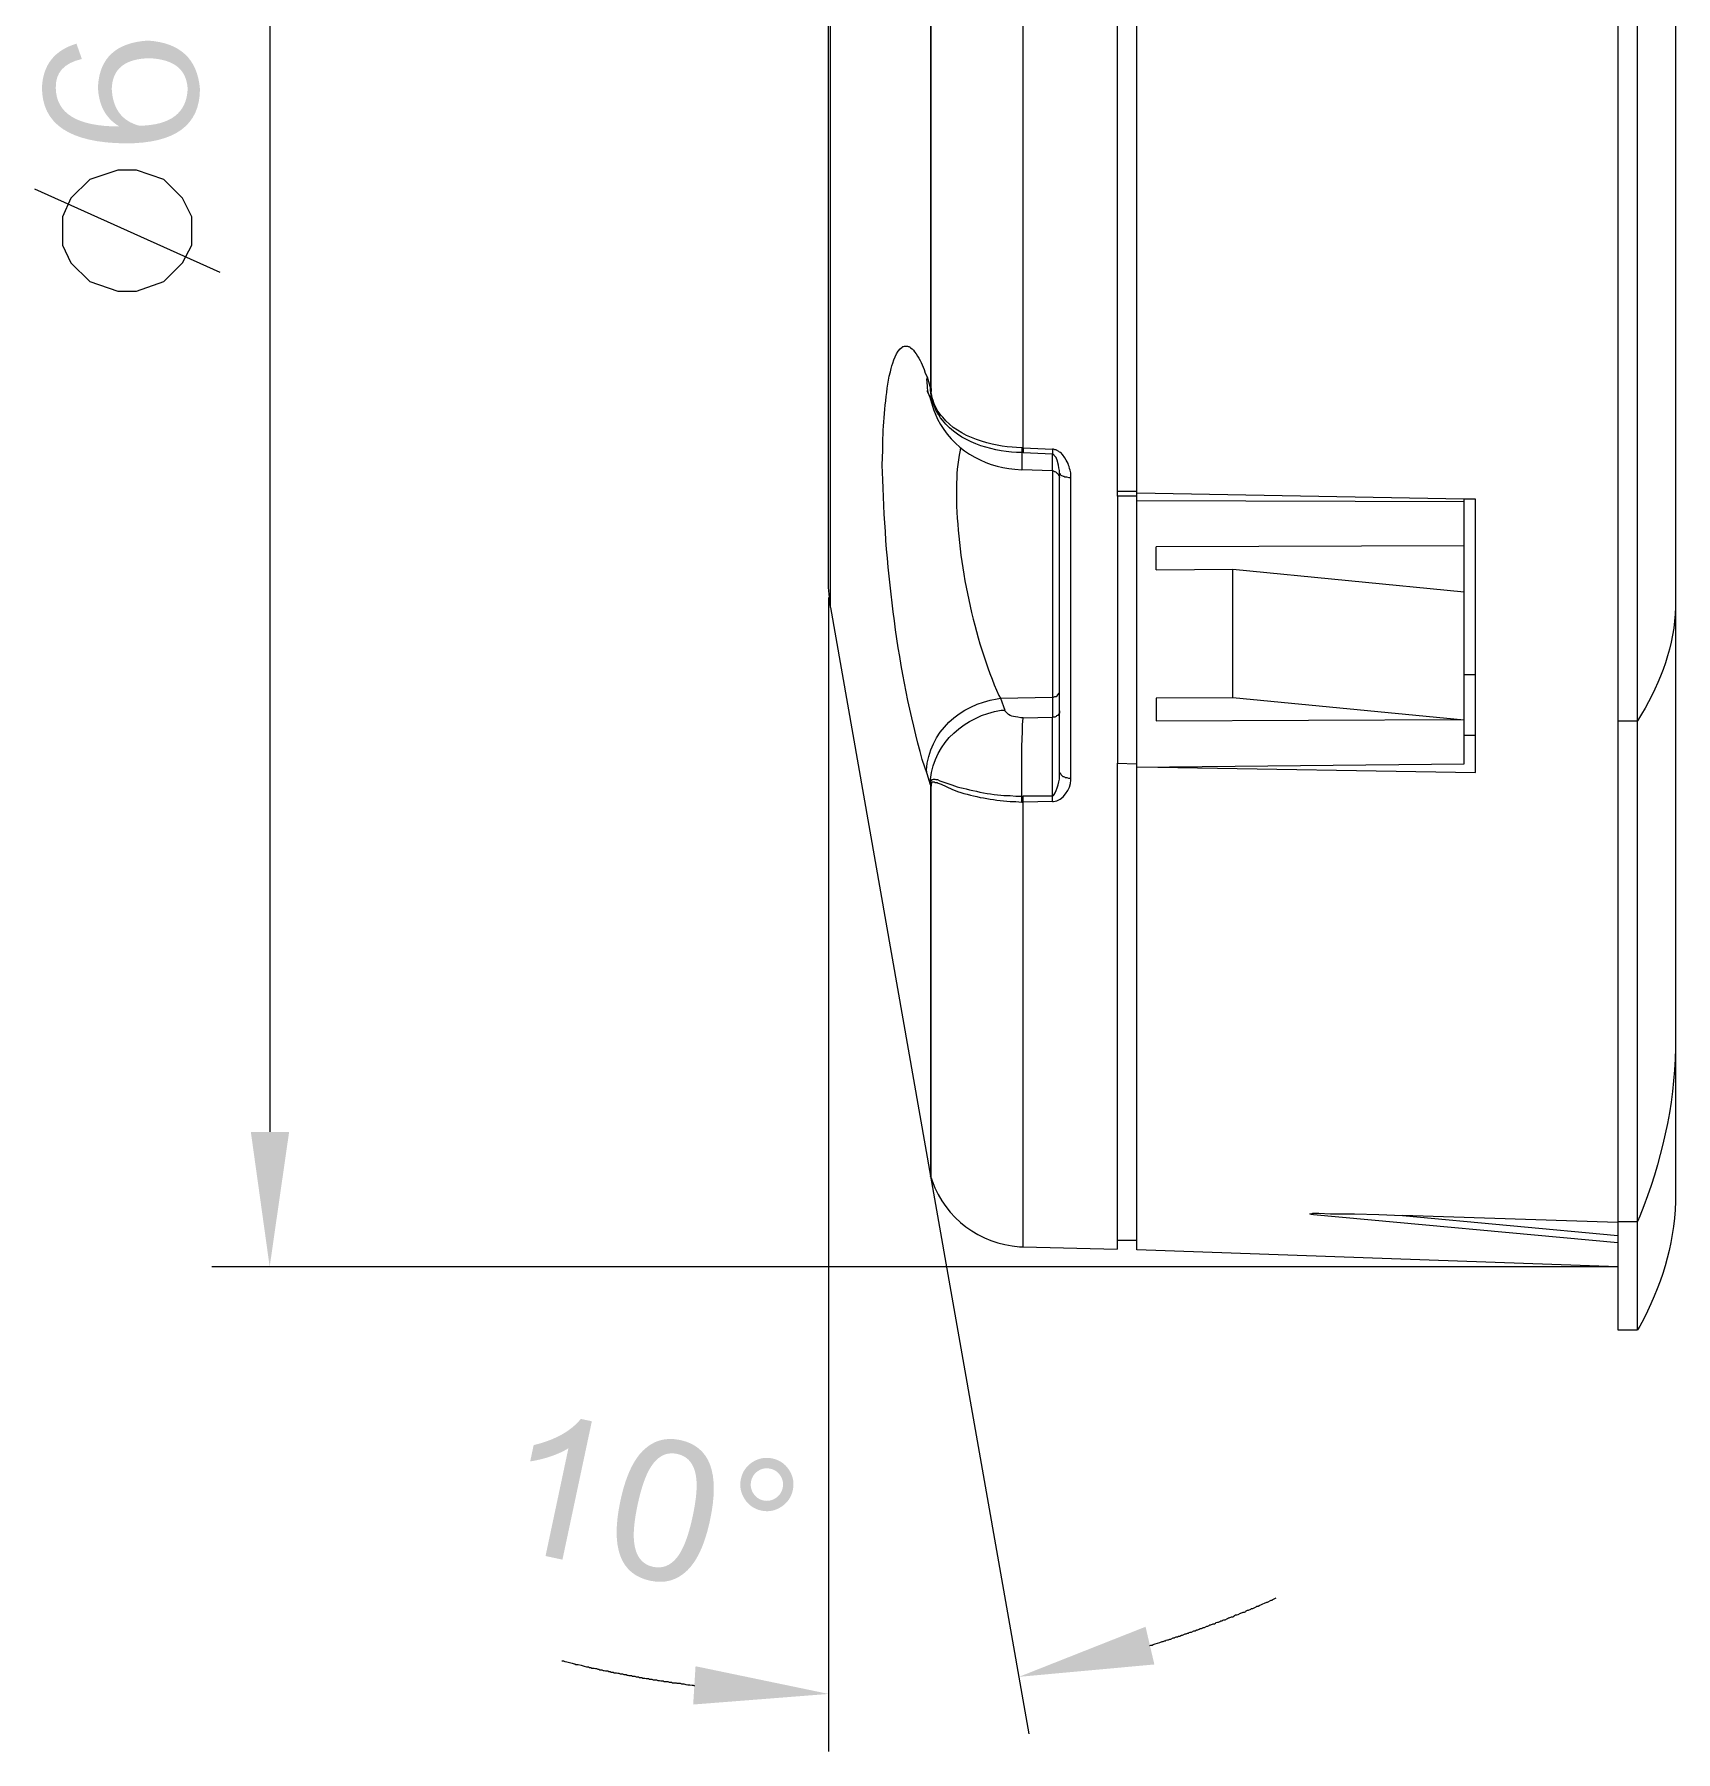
# Model space of a CAD drawing. Header units: millimetres. Extents: x 40 to 388, y 0 to 127.
# Drawn here: x 192.7 to 251.7, y 3.6 to 65.3 of the extents above; entities that cross this region are included whole.
import ezdxf

# ---------------------------------------------------------------- set-up
doc = ezdxf.new("R2010")
doc.units = ezdxf.units.MM

msp = doc.modelspace()

# ---------------------------------------------------------------- hatches: boundary and pattern name
h = msp.add_hatch(color=250)
edge = h.paths.add_edge_path(flags=0)
edge.add_spline(control_points=[(196.493694, 62.016604), (197.614293, 62.035407), (198.192884, 62.476414), (198.229396, 63.33952), (198.192884, 64.03802), (197.733109, 64.406109), (196.851199, 64.442515), (195.969184, 64.423712), (195.519993, 64.056823), (195.501189, 63.33952), (195.537702, 62.623417), (195.868114, 62.182409), (196.493694, 62.016604), (196.493694, 62.016604), (196.493694, 62.016604), (196.493694, 62.016604)], knot_values=[0, 0, 0, 0, 1, 1, 1, 2, 2, 2, 3, 3, 3, 4, 4, 4, 5, 5, 5, 5], degree=3, periodic=1)
edge = h.paths.add_edge_path(flags=0)
edge.add_spline(control_points=[(194.233482, 64.965826), (194.233482, 64.965826), (194.426417, 64.415528), (194.426417, 64.415528), (193.783197, 64.268525), (193.470389, 63.91931), (193.489192, 63.367707), (193.507995, 62.449321), (194.269995, 61.989616), (195.776391, 61.989616), (195.280104, 62.283515), (195.023811, 62.761), (195.005007, 63.423023), (195.060217, 64.452005), (195.657611, 65.003502), (196.795884, 65.076422), (197.954194, 65.003502), (198.578611, 64.423712), (198.670298, 63.33952), (198.670298, 62.035407), (197.779005, 61.382803), (195.997407, 61.382803), (193.994793, 61.401606), (192.992904, 62.071919), (192.992904, 63.3948), (193.029417, 64.203826), (193.443296, 64.727101), (194.233482, 64.965826)], knot_values=[0, 0, 0, 0, 1, 1, 1, 2, 2, 2, 3, 3, 3, 4, 4, 4, 5, 5, 5, 6, 6, 6, 7, 7, 7, 8, 8, 8, 9, 9, 9, 9], degree=3, periodic=1)
h = msp.add_hatch(color=250)
h.dxf.hatch_style = 2
h.paths.add_polyline_path([(201.176184, 21.017899), (201.874684, 25.865101), (200.498886, 25.865101)])
h = msp.add_hatch(color=250)
edge = h.paths.add_edge_path(flags=0)
edge.add_spline(control_points=[(211.6969, 10.497007), (211.6969, 10.497007), (211.089099, 10.626618), (211.089099, 10.626618), (211.089099, 10.626618), (211.911283, 14.497402), (211.911283, 14.497402), (211.547287, 14.274799), (211.089099, 14.117001), (210.537707, 14.023903), (210.537707, 14.023903), (210.662591, 14.611807), (210.662591, 14.611807), (211.432987, 14.797827), (211.998489, 15.112399), (212.357688, 15.552913), (212.357688, 15.552913), (212.75361, 15.469304), (212.75361, 15.469304), (212.75361, 15.469304), (211.6969, 10.497007), (211.6969, 10.497007)], knot_values=[0, 0, 0, 0, 1, 1, 1, 2, 2, 2, 3, 3, 3, 4, 4, 4, 5, 5, 5, 6, 6, 6, 7, 7, 7, 7], degree=3, periodic=1)
h = msp.add_hatch(color=250)
edge = h.paths.add_edge_path(flags=0)
edge.add_spline(control_points=[(215.927093, 14.794511), (217.002607, 14.566123), (217.360817, 13.608402), (217.001408, 11.920325), (216.820115, 11.06752), (216.546783, 10.463211), (216.180388, 10.1074), (215.814099, 9.750424), (215.371116, 9.627904), (214.851615, 9.738712), (213.7785, 9.966006), (213.420396, 10.922528), (213.778394, 12.605807), (213.959899, 13.457519), (214.233196, 14.064332), (214.600684, 14.42233), (214.967009, 14.7804), (215.408792, 14.904119), (215.927093, 14.794511), (215.927093, 14.794511), (215.927093, 14.794511), (215.927093, 14.794511)], knot_values=[0, 0, 0, 0, 1, 1, 1, 2, 2, 2, 3, 3, 3, 4, 4, 4, 5, 5, 5, 6, 6, 6, 7, 7, 7, 7], degree=3, periodic=1)
edge = h.paths.add_edge_path(flags=0)
edge.add_spline(control_points=[(214.957695, 10.238104), (215.284015, 10.168712), (215.564297, 10.274616), (215.797589, 10.555004), (216.032009, 10.835321), (216.225191, 11.334925), (216.377097, 12.053428), (216.483106, 12.552926), (216.530202, 12.953399), (216.518384, 13.256224), (216.506707, 13.557707), (216.441902, 13.795727), (216.324109, 13.967706), (216.206317, 14.139614), (216.036596, 14.249222), (215.813993, 14.296318), (215.487709, 14.365815), (215.207286, 14.257513), (214.975299, 13.969999), (214.742113, 13.68372), (214.550096, 13.184327), (214.399283, 12.474009), (214.294508, 11.980403), (214.248506, 11.582222), (214.261488, 11.278304), (214.2744, 10.974422), (214.339205, 10.736402), (214.455904, 10.565623), (214.572497, 10.393608), (214.739784, 10.284106), (214.957695, 10.238104)], knot_values=[0, 0, 0, 0, 1, 1, 1, 2, 2, 2, 3, 3, 3, 4, 4, 4, 5, 5, 5, 6, 6, 6, 7, 7, 7, 8, 8, 8, 9, 9, 9, 10, 10, 10, 10], degree=3, periodic=1)
h = msp.add_hatch(color=250)
edge = h.paths.add_edge_path(flags=0)
edge.add_spline(control_points=[(219.243204, 14.131712), (219.499991, 14.077525), (219.700299, 13.938531), (219.842786, 13.717022), (219.986507, 13.494419), (220.03131, 13.255306), (219.975889, 12.998519), (219.921808, 12.740498), (219.782813, 12.539132), (219.560105, 12.394105), (219.337502, 12.249219), (219.099483, 12.204522), (218.845095, 12.258709), (218.588202, 12.312931), (218.388001, 12.451925), (218.244314, 12.674528), (218.099393, 12.896002), (218.05459, 13.137408), (218.109906, 13.39543), (218.165292, 13.654615), (218.303087, 13.856016), (218.523502, 13.998609), (218.744906, 14.142331), (218.985183, 14.187028), (219.243204, 14.131712), (219.243204, 14.131712), (219.243204, 14.131712), (219.243204, 14.131712)], knot_values=[0, 0, 0, 0, 1, 1, 1, 2, 2, 2, 3, 3, 3, 4, 4, 4, 5, 5, 5, 6, 6, 6, 7, 7, 7, 8, 8, 8, 9, 9, 9, 9], degree=3, periodic=1)
edge = h.paths.add_edge_path(flags=0)
edge.add_spline(control_points=[(218.922812, 12.622705), (219.078316, 12.589615), (219.223096, 12.617907), (219.358704, 12.706314), (219.4941, 12.795813), (219.577708, 12.918404), (219.611892, 13.076201), (219.644912, 13.233999), (219.617784, 13.380119), (219.529484, 13.513222), (219.442312, 13.647525), (219.320886, 13.731098), (219.165487, 13.764118), (219.007584, 13.797102), (218.861499, 13.771209), (218.728502, 13.684002), (218.595293, 13.596901), (218.511684, 13.47551), (218.4775, 13.317713), (218.444586, 13.159915), (218.470515, 13.01383), (218.556417, 12.877129), (218.643588, 12.741627), (218.764908, 12.656925), (218.922812, 12.622705)], knot_values=[0, 0, 0, 0, 1, 1, 1, 2, 2, 2, 3, 3, 3, 4, 4, 4, 5, 5, 5, 6, 6, 6, 7, 7, 7, 8, 8, 8, 8], degree=3, periodic=1)
h = msp.add_hatch(color=250)
h.dxf.hatch_style = 2
h.paths.add_polyline_path([(228.100184, 6.285899), (232.968588, 6.730399), (232.651088, 8.085101)])
h = msp.add_hatch(color=250)
h.dxf.hatch_style = 2
h.paths.add_polyline_path([(221.263386, 5.672101), (216.479684, 6.667005), (216.395088, 5.291101)])

# ---------------------------------------------------------------- linework, layer by layer
at = {"color": 250, "lineweight": 20}
for points in [[(249.626684, 112.860101), (249.626684, 18.753101)], [(250.325184, 18.753101), (250.325184, 112.860101)], [(232.333588, 48.809803), (232.333588, 109.981399)], [(228.248386, 50.439601), (228.248386, 109.113601)], [(231.635088, 109.198303), (231.635088, 48.703899)], [(224.925184, 106.996899), (224.925184, 52.577399)], [(224.946386, 52.577399), (224.946386, 107.060399)], [(201.176184, 105.727005), (201.176184, 25.865101)], [(221.326886, 44.703399), (221.326886, 86.930899)], [(221.263386, 45.423101), (221.263386, 86.211303)], [(251.701088, 70.505601), (251.701088, 41.062803)], [(192.719008, 59.74923), (199.388801, 56.751007)], [(224.798184, 53.000803), (224.925184, 52.577505)], [(224.819386, 52.471601), (224.798184, 52.492803), (224.798184, 52.471601), (224.840588, 52.408101), (224.882886, 52.302303), (224.904088, 52.238803)], [(224.925184, 52.492803), (224.925184, 52.577505)], [(224.925184, 52.577505), (224.946386, 52.577505)], [(224.925184, 52.471601), (224.946386, 52.492803)], [(224.946386, 52.577505), (224.946386, 52.471601)], [(224.904088, 52.259899), (225.031088, 51.815399)], [(228.248386, 50.439601), (228.206088, 50.439601)], [(228.206088, 50.439601), (228.206088, 50.270303)], [(228.206088, 50.270303), (228.206088, 50.164399), (228.206088, 50.058601), (228.206088, 50.016303)], [(228.248386, 50.270303), (228.206088, 50.270303)], [(228.206088, 50.016303), (228.206088, 49.656505)], [(228.248386, 50.439601), (229.306684, 50.397303)], [(228.248386, 50.439601), (228.248386, 50.270303)], [(228.248386, 50.270303), (229.306684, 50.227899)], [(229.306684, 50.397303), (229.306684, 50.228005)], [(229.560684, 49.529505), (229.560684, 49.635303), (229.539588, 49.720005), (229.518386, 49.825803), (229.476088, 49.995101), (229.454886, 50.058601), (229.433684, 50.101005), (229.412588, 50.122101), (229.370184, 50.164505), (229.370184, 50.185601), (229.349088, 50.206803), (229.327886, 50.206803), (229.306684, 50.228005)], [(229.306684, 49.614101), (229.306684, 50.228005)], [(229.306684, 49.614101), (228.206088, 49.656399)], [(229.306684, 49.614101), (229.349088, 49.614101), (229.370184, 49.592899), (229.391386, 49.592899), (229.433684, 49.571803), (229.454886, 49.550601), (229.476088, 49.529399), (229.497184, 49.508303), (229.518386, 49.465899), (229.539588, 49.444803), (229.560684, 49.402399), (229.560684, 49.381303)], [(229.306684, 49.614101), (229.306684, 40.766399)], [(229.560684, 49.529505), (229.581886, 49.508303), (229.581886, 49.487101), (229.603088, 49.466005), (229.687684, 49.423601), (229.708886, 49.423601), (229.751184, 49.402505), (229.814684, 49.402505), (229.899386, 49.381303), (229.962886, 49.381303)], [(229.560684, 38.819101), (229.560684, 49.529399)], [(229.962886, 38.565101), (229.962886, 49.381303)], [(232.333588, 48.873303), (231.635088, 48.873303)], [(232.333588, 48.703899), (232.333588, 48.809803)], [(244.102184, 48.598101), (232.333588, 48.809803)], [(232.333588, 48.703899), (231.635088, 48.703899)], [(231.656184, 39.115399), (231.656184, 48.703899)], [(232.333588, 21.631803), (232.333588, 38.967303), (232.333588, 48.703899)], [(232.333588, 48.555803), (244.102184, 48.513399)], [(244.504386, 48.598101), (244.102184, 48.598101)], [(244.102184, 39.094303), (244.102184, 48.598101)], [(244.504386, 38.776803), (244.504386, 48.598101)], [(244.102184, 46.925899), (233.032088, 46.883601)], [(233.032088, 46.058101), (233.032088, 46.883601)], [(233.032088, 46.058101), (235.783684, 46.079303)], [(235.783684, 46.079303), (244.102184, 45.274899)], [(235.783684, 41.464899), (235.783684, 46.079303)], [(221.326886, 44.703399), (221.263386, 45.423101)], [(221.263386, 45.063303), (221.263386, 3.597803)], [(221.326886, 44.703399), (224.925184, 24.277601)], [(251.701088, 44.872803), (251.701088, 27.325601)], [(244.504386, 42.290399), (244.102184, 42.290399)], [(227.444088, 41.443803), (229.306684, 41.486101)], [(227.444088, 41.443803), (227.592184, 41.020399)], [(229.306684, 41.486101), (229.349088, 41.486101), (229.391386, 41.507303), (229.433684, 41.507303), (229.476088, 41.528505), (229.497184, 41.570803), (229.539588, 41.613101), (229.539588, 41.634303), (229.560684, 41.655505), (229.560684, 41.676601)], [(235.783684, 41.464899), (233.032088, 41.443803)], [(233.032088, 41.443803), (233.032088, 40.639399)], [(244.102184, 40.660601), (235.783684, 41.464899)], [(228.206088, 39.729303), (228.227184, 40.237303), (228.227184, 40.491303), (228.248386, 40.745303)], [(228.248386, 40.745303), (229.306684, 40.766399)], [(229.560684, 40.999303), (229.560684, 40.914601), (229.539588, 40.893505), (229.539588, 40.872303), (229.497184, 40.830005), (229.476088, 40.830005), (229.454886, 40.808803), (229.433684, 40.787601), (229.391386, 40.766505), (229.306684, 40.766505)], [(229.306684, 37.930101), (229.306684, 40.766505)], [(233.032088, 40.639399), (243.975184, 40.681803)], [(244.504386, 40.110303), (244.102184, 40.110303)], [(249.626684, 40.639399), (250.325184, 40.639399)], [(228.206088, 37.930101), (228.206088, 39.729303)], [(231.635088, 39.115399), (232.333588, 39.094303)], [(231.635088, 39.115399), (231.635088, 21.652899)], [(232.333588, 38.967303), (244.102184, 39.094303)], [(233.095588, 38.967303), (244.504386, 38.776803)], [(224.925184, 38.332303), (224.798184, 38.734505)], [(224.925184, 38.395803), (224.925184, 38.374601), (224.946386, 38.374601), (224.946386, 38.353505)], [(224.925184, 38.332303), (224.925184, 38.395803)], [(224.925184, 38.332303), (224.925184, 24.277601)], [(224.925184, 38.332303), (224.946386, 38.290005)], [(224.946386, 38.353505), (224.946386, 38.290005)], [(224.946386, 24.214101), (224.946386, 38.289899)], [(229.962886, 38.565101), (229.899386, 38.565101), (229.835886, 38.586303), (229.772386, 38.586303), (229.751184, 38.607505), (229.708886, 38.628601), (229.687684, 38.628601), (229.624184, 38.692101), (229.603088, 38.734505), (229.581886, 38.755601), (229.560684, 38.798005), (229.560684, 38.819101)], [(228.206088, 37.930101), (228.248386, 37.930101)], [(228.206088, 37.718505), (228.206088, 37.930101)], [(228.206088, 37.718505), (228.248386, 37.718505)], [(229.306684, 37.930101), (228.248386, 37.930101)], [(228.248386, 37.718505), (228.248386, 37.930101)], [(229.306684, 37.739601), (228.248386, 37.718399)], [(228.248386, 21.737601), (228.248386, 37.718399)], [(229.306684, 37.739601), (229.306684, 37.930101)], [(251.701088, 29.061303), (251.701088, 23.515601)], [(251.701088, 25.738101), (251.701088, 24.954899)], [(224.925184, 24.277601), (228.460088, 4.232803)], [(224.946386, 24.214101), (224.925184, 24.277601)], [(238.683588, 22.901803), (238.620088, 22.901803), (238.556588, 22.923005), (238.598886, 22.923005), (238.662386, 22.944101), (238.874088, 22.944101), (239.297386, 22.923005), (240.165184, 22.923005), (241.033088, 22.901803), (241.879684, 22.859505)], [(238.683588, 22.901803), (249.626684, 21.885803)], [(249.626684, 22.605399), (241.879684, 22.859399)], [(241.879684, 22.859399), (249.626684, 22.139803)], [(249.626684, 22.647803), (250.325184, 22.647803)], [(228.248386, 21.737601), (231.635088, 21.652899)], [(231.635088, 21.970399), (232.333588, 21.970399)], [(249.626684, 21.017899), (232.333588, 21.631803)], [(249.626684, 21.017899), (199.101886, 21.017899)], [(249.626684, 18.753101), (250.325184, 18.753101)]]:
    msp.add_lwpolyline(points, dxfattribs=at)
msp.add_lwpolyline([(193.728587, 57.730001), (194.034586, 57.087522), (194.707792, 56.414316), (195.717407, 56.077907), (196.390401, 56.077907), (197.369501, 56.414316), (198.042495, 57.087522), (198.379186, 57.730001), (198.379186, 58.739615), (198.042495, 59.412821), (197.369501, 60.08571), (196.390401, 60.422401), (195.717407, 60.422401), (194.707792, 60.08571), (194.034586, 59.412821), (193.728587, 58.739615)], close=True, dxfattribs=at)
for points, knots in [([(224.798184, 38.734505), (224.798184, 38.734505), (224.628886, 39.242505), (224.628886, 39.242505), (223.751493, 42.364906), (223.302089, 46.054926), (223.210684, 49.296601), (223.210684, 49.296601), (223.189588, 49.825803), (223.189588, 49.825803), (223.189588, 49.825803), (223.210684, 50.355005), (223.210684, 50.355005), (223.210684, 50.355005), (223.210684, 50.630101), (223.210684, 50.630101), (223.230511, 51.407306), (223.300713, 52.257818), (223.443588, 53.022005), (223.443588, 53.022005), (223.485886, 53.170101), (223.485886, 53.170101), (223.485886, 53.170101), (223.507088, 53.297101), (223.507088, 53.297101), (223.579408, 53.521503), (223.69399, 53.922929), (223.909184, 54.059101), (223.909184, 54.059101), (223.930386, 54.080303), (223.930386, 54.080303), (223.930386, 54.080303), (223.951588, 54.080303), (223.951588, 54.080303), (223.951588, 54.080303), (223.993886, 54.101505), (223.993886, 54.101505), (223.993886, 54.101505), (224.099684, 54.101505), (224.099684, 54.101505), (224.099684, 54.101505), (224.120886, 54.080303), (224.120886, 54.080303), (224.120886, 54.080303), (224.163184, 54.080303), (224.163184, 54.080303), (224.163184, 54.080303), (224.184386, 54.059101), (224.184386, 54.059101), (224.184386, 54.059101), (224.205588, 54.038005), (224.205588, 54.038005), (224.205588, 54.038005), (224.269088, 53.995601), (224.269088, 53.995601), (224.269088, 53.995601), (224.311386, 53.953303), (224.311386, 53.953303), (224.311386, 53.953303), (224.353684, 53.889803), (224.353684, 53.889803), (224.506508, 53.702125), (224.600699, 53.47991), (224.692386, 53.254803), (224.692386, 53.254803), (224.734684, 53.127803), (224.734684, 53.127803), (224.734684, 53.127803), (224.798184, 53.000803), (224.798184, 53.000803)], [0, 0, 0, 0, 1, 1, 1, 2, 2, 2, 3, 3, 3, 4, 4, 4, 5, 5, 5, 6, 6, 6, 7, 7, 7, 8, 8, 8, 9, 9, 9, 10, 10, 10, 11, 11, 11, 12, 12, 12, 13, 13, 13, 14, 14, 14, 15, 15, 15, 16, 16, 16, 17, 17, 17, 18, 18, 18, 19, 19, 19, 20, 20, 20, 21, 21, 21, 22, 22, 22, 23, 23, 23, 23]), ([(224.798184, 53.000803), (224.798184, 53.000803), (224.777088, 52.895005), (224.777088, 52.895005), (224.824713, 52.674801), (224.767916, 52.628305), (224.861684, 52.344601), (224.861684, 52.344601), (224.904088, 52.260005), (224.904088, 52.260005)], [0, 0, 0, 0, 1, 1, 1, 2, 2, 2, 3, 3, 3, 3]), ([(224.925184, 52.492803), (224.925184, 52.492803), (224.925184, 52.408101), (224.925184, 52.408101), (224.966883, 52.240532), (224.952807, 52.065907), (225.009886, 51.900101), (225.009886, 51.900101), (225.031088, 51.836601), (225.031088, 51.836601)], [0, 0, 0, 0, 1, 1, 1, 2, 2, 2, 3, 3, 3, 3]), ([(228.206088, 50.270303), (228.206088, 50.270303), (228.015588, 50.270303), (228.015588, 50.270303), (227.039099, 50.350031), (225.988915, 50.643507), (225.348588, 51.434505), (225.348588, 51.434505), (225.285088, 51.519101), (225.285088, 51.519101), (225.285088, 51.519101), (225.221588, 51.625005), (225.221588, 51.625005), (225.221588, 51.625005), (225.179184, 51.688505), (225.179184, 51.688505), (225.179184, 51.688505), (225.158088, 51.730803), (225.158088, 51.730803), (225.158088, 51.730803), (225.115684, 51.794303), (225.115684, 51.794303), (225.115684, 51.794303), (225.031088, 52.048303), (225.031088, 52.048303), (225.031088, 52.048303), (225.009886, 52.090601), (225.009886, 52.090601), (225.009886, 52.090601), (224.946386, 52.281101), (224.946386, 52.281101), (224.946386, 52.281101), (224.946386, 52.429303), (224.946386, 52.429303), (224.946386, 52.429303), (224.925184, 52.492803), (224.925184, 52.492803)], [0, 0, 0, 0, 1, 1, 1, 2, 2, 2, 3, 3, 3, 4, 4, 4, 5, 5, 5, 6, 6, 6, 7, 7, 7, 8, 8, 8, 9, 9, 9, 10, 10, 10, 11, 11, 11, 12, 12, 12, 12]), ([(228.206088, 50.439601), (228.206088, 50.439601), (228.015588, 50.460803), (228.015588, 50.460803), (227.172414, 50.4795), (225.90379, 50.828009), (225.369684, 51.540303), (225.369684, 51.540303), (225.306184, 51.603803), (225.306184, 51.603803), (225.306184, 51.603803), (225.221588, 51.709601), (225.221588, 51.709601), (225.071305, 51.930828), (224.993306, 52.174633), (224.946386, 52.429303), (224.946386, 52.429303), (224.946386, 52.471601), (224.946386, 52.471601)], [0, 0, 0, 0, 1, 1, 1, 2, 2, 2, 3, 3, 3, 4, 4, 4, 5, 5, 5, 6, 6, 6, 6]), ([(225.031088, 51.815399), (225.031088, 51.815399), (225.179184, 51.476803), (225.179184, 51.476803), (225.688596, 50.434309), (226.811487, 49.76262), (227.952088, 49.677601), (227.952088, 49.677601), (228.206088, 49.656399), (228.206088, 49.656399)], [0, 0, 0, 0, 1, 1, 1, 2, 2, 2, 3, 3, 3, 3]), ([(226.004684, 50.460803), (226.004684, 50.460803), (225.983588, 50.355005), (225.983588, 50.355005), (225.892184, 49.870923), (225.860504, 49.492816), (225.856588, 49.000303), (225.856588, 49.000303), (225.856588, 48.809803), (225.856588, 48.809803)], [0, 0, 0, 0, 1, 1, 1, 2, 2, 2, 3, 3, 3, 3]), ([(229.962886, 49.381303), (229.962886, 49.381303), (229.962886, 49.550601), (229.962886, 49.550601), (229.891308, 49.80072), (229.904996, 49.85332), (229.751184, 50.079803), (229.751184, 50.079803), (229.666588, 50.206803), (229.666588, 50.206803), (229.666588, 50.206803), (229.603088, 50.270303), (229.603088, 50.270303), (229.603088, 50.270303), (229.560684, 50.291505), (229.560684, 50.291505), (229.560684, 50.291505), (229.539588, 50.312601), (229.539588, 50.312601), (229.539588, 50.312601), (229.454886, 50.355005), (229.454886, 50.355005), (229.454886, 50.355005), (229.433684, 50.376101), (229.433684, 50.376101), (229.433684, 50.376101), (229.391386, 50.376101), (229.391386, 50.376101), (229.391386, 50.376101), (229.349088, 50.397303), (229.349088, 50.397303), (229.349088, 50.397303), (229.306684, 50.397303), (229.306684, 50.397303)], [0, 0, 0, 0, 1, 1, 1, 2, 2, 2, 3, 3, 3, 4, 4, 4, 5, 5, 5, 6, 6, 6, 7, 7, 7, 8, 8, 8, 9, 9, 9, 10, 10, 10, 11, 11, 11, 11]), ([(225.856588, 48.809803), (225.856588, 48.809803), (225.856588, 48.555803), (225.856588, 48.555803), (225.908094, 46.357327), (226.471515, 43.553732), (227.380588, 41.549601), (227.380588, 41.549601), (227.444088, 41.443803), (227.444088, 41.443803)], [0, 0, 0, 0, 1, 1, 1, 2, 2, 2, 3, 3, 3, 3]), ([(251.701088, 44.872803), (251.701088, 44.872803), (251.701088, 44.724601), (251.701088, 44.724601), (251.658684, 43.354412), (251.179013, 42.039327), (250.473386, 40.872303), (250.473386, 40.872303), (250.325184, 40.639505), (250.325184, 40.639505)], [0, 0, 0, 0, 1, 1, 1, 2, 2, 2, 3, 3, 3, 3]), ([(224.798184, 38.734505), (224.798184, 38.734505), (224.777088, 38.861505), (224.777088, 38.861505), (224.875796, 40.238326), (225.993396, 41.219119), (227.317088, 41.422601), (227.317088, 41.422601), (227.444088, 41.443803), (227.444088, 41.443803)], [0, 0, 0, 0, 1, 1, 1, 2, 2, 2, 3, 3, 3, 3]), ([(224.925184, 38.395803), (224.925184, 38.395803), (224.925184, 38.522803), (224.925184, 38.522803), (225.073104, 39.89091), (226.163787, 40.787601), (227.465184, 41.020505), (227.465184, 41.020505), (227.592184, 41.020505), (227.592184, 41.020505)], [0, 0, 0, 0, 1, 1, 1, 2, 2, 2, 3, 3, 3, 3]), ([(228.248386, 40.745303), (228.248386, 40.745303), (228.163684, 40.745303), (228.163684, 40.745303), (227.874512, 40.818716), (227.795808, 40.755216), (227.592184, 40.999303), (227.592184, 40.999303), (227.592184, 41.020505), (227.592184, 41.020505)], [0, 0, 0, 0, 1, 1, 1, 2, 2, 2, 3, 3, 3, 3]), ([(224.925184, 38.395803), (224.925184, 38.395803), (224.925184, 38.417005), (224.925184, 38.417005), (224.925184, 38.417005), (224.946386, 38.459303), (224.946386, 38.459303), (224.946386, 38.459303), (224.946386, 38.480505), (224.946386, 38.480505), (224.946386, 38.480505), (224.988684, 38.522803), (224.988684, 38.522803), (224.988684, 38.522803), (225.009886, 38.522803), (225.009886, 38.522803), (225.009886, 38.522803), (225.031088, 38.544005), (225.031088, 38.544005), (225.031088, 38.544005), (225.073386, 38.544005), (225.073386, 38.544005), (225.073386, 38.544005), (225.115684, 38.522803), (225.115684, 38.522803), (225.115684, 38.522803), (225.179184, 38.522803), (225.179184, 38.522803), (225.179184, 38.522803), (225.263886, 38.480505), (225.263886, 38.480505), (225.263886, 38.480505), (225.687184, 38.332303), (225.687184, 38.332303), (225.687184, 38.332303), (225.877684, 38.268803), (225.877684, 38.268803), (226.424208, 38.12942), (227.228188, 37.937933), (227.782684, 37.951303), (227.782684, 37.951303), (227.994386, 37.930101), (227.994386, 37.930101), (227.994386, 37.930101), (228.206088, 37.930101), (228.206088, 37.930101)], [0, 0, 0, 0, 1, 1, 1, 2, 2, 2, 3, 3, 3, 4, 4, 4, 5, 5, 5, 6, 6, 6, 7, 7, 7, 8, 8, 8, 9, 9, 9, 10, 10, 10, 11, 11, 11, 12, 12, 12, 13, 13, 13, 14, 14, 14, 15, 15, 15, 15]), ([(224.946386, 38.353505), (224.946386, 38.353505), (224.946386, 38.374601), (224.946386, 38.374601), (224.946386, 38.374601), (224.967588, 38.395803), (224.967588, 38.395803), (224.967588, 38.395803), (224.967588, 38.417005), (224.967588, 38.417005), (224.967588, 38.417005), (224.988684, 38.438101), (224.988684, 38.438101), (224.988684, 38.438101), (225.052184, 38.438101), (225.052184, 38.438101), (225.052184, 38.438101), (225.094588, 38.417005), (225.094588, 38.417005), (225.094588, 38.417005), (225.158088, 38.417005), (225.158088, 38.417005), (225.158088, 38.417005), (225.200386, 38.395803), (225.200386, 38.395803), (225.200386, 38.395803), (225.306184, 38.353505), (225.306184, 38.353505), (225.306184, 38.353505), (225.687184, 38.184101), (225.687184, 38.184101), (225.687184, 38.184101), (225.898886, 38.099505), (225.898886, 38.099505), (226.492294, 37.900503), (227.159009, 37.786909), (227.782684, 37.739601), (227.782684, 37.739601), (227.994386, 37.739601), (227.994386, 37.739601), (227.994386, 37.739601), (228.206088, 37.718505), (228.206088, 37.718505)], [0, 0, 0, 0, 1, 1, 1, 2, 2, 2, 3, 3, 3, 4, 4, 4, 5, 5, 5, 6, 6, 6, 7, 7, 7, 8, 8, 8, 9, 9, 9, 10, 10, 10, 11, 11, 11, 12, 12, 12, 13, 13, 13, 14, 14, 14, 14]), ([(229.306684, 37.930101), (229.306684, 37.930101), (229.327886, 37.951303), (229.327886, 37.951303), (229.327886, 37.951303), (229.349088, 37.951303), (229.349088, 37.951303), (229.349088, 37.951303), (229.370184, 37.993601), (229.370184, 37.993601), (229.467586, 38.120601), (229.583686, 38.542523), (229.560684, 38.692101), (229.560684, 38.692101), (229.560684, 38.819101), (229.560684, 38.819101)], [0, 0, 0, 0, 1, 1, 1, 2, 2, 2, 3, 3, 3, 4, 4, 4, 5, 5, 5, 5]), ([(229.306684, 37.739601), (229.306684, 37.739601), (229.349088, 37.739601), (229.349088, 37.739601), (229.670116, 37.752019), (229.973117, 38.190804), (229.962886, 38.501601), (229.962886, 38.501601), (229.962886, 38.565101), (229.962886, 38.565101)], [0, 0, 0, 0, 1, 1, 1, 2, 2, 2, 3, 3, 3, 3]), ([(251.701088, 29.061303), (251.701088, 29.061303), (251.701088, 28.870803), (251.701088, 28.870803), (251.644609, 26.761933), (251.197992, 24.791598), (250.409886, 22.838303), (250.409886, 22.838303), (250.325184, 22.647803), (250.325184, 22.647803)], [0, 0, 0, 0, 1, 1, 1, 2, 2, 2, 3, 3, 3, 3]), ([(224.946386, 24.214101), (224.946386, 24.214101), (224.988684, 24.108303), (224.988684, 24.108303), (225.453011, 22.748733), (226.698316, 21.845622), (228.121386, 21.737601), (228.121386, 21.737601), (228.248386, 21.737601), (228.248386, 21.737601)], [0, 0, 0, 0, 1, 1, 1, 2, 2, 2, 3, 3, 3, 3]), ([(251.701088, 23.515601), (251.701088, 23.515601), (251.701088, 23.367505), (251.701088, 23.367505), (251.618503, 21.721726), (251.196193, 20.323315), (250.409886, 18.880101), (250.409886, 18.880101), (250.325184, 18.753101), (250.325184, 18.753101)], [0, 0, 0, 0, 1, 1, 1, 2, 2, 2, 3, 3, 3, 3]), ([(232.799184, 7.407803), (232.799184, 7.407803), (232.841588, 7.428899), (232.841588, 7.428899), (232.841588, 7.428899), (232.883886, 7.428899), (232.883886, 7.428899), (232.883886, 7.428899), (232.926184, 7.450101), (232.926184, 7.450101), (233.011592, 7.488201), (233.159088, 7.500901), (233.243684, 7.555899), (233.243684, 7.555899), (233.286088, 7.555899), (233.286088, 7.555899), (233.286088, 7.555899), (233.328386, 7.577101), (233.328386, 7.577101), (233.328386, 7.577101), (233.370684, 7.577101), (233.370684, 7.577101), (233.370684, 7.577101), (233.391886, 7.598303), (233.391886, 7.598303), (233.391886, 7.598303), (233.434184, 7.619399), (233.434184, 7.619399), (233.434184, 7.619399), (233.476588, 7.619399), (233.476588, 7.619399), (233.476588, 7.619399), (233.518886, 7.640601), (233.518886, 7.640601), (233.518886, 7.640601), (233.561184, 7.640601), (233.561184, 7.640601), (233.561184, 7.640601), (233.645886, 7.682899), (233.645886, 7.682899), (233.645886, 7.682899), (233.688184, 7.682899), (233.688184, 7.682899), (233.688184, 7.682899), (233.709386, 7.704101), (233.709386, 7.704101), (233.709386, 7.704101), (233.751684, 7.725303), (233.751684, 7.725303), (233.751684, 7.725303), (233.794088, 7.725303), (233.794088, 7.725303), (233.794088, 7.725303), (233.836386, 7.746399), (233.836386, 7.746399), (233.836386, 7.746399), (233.878684, 7.746399), (233.878684, 7.746399), (233.878684, 7.746399), (233.921088, 7.767601), (233.921088, 7.767601), (233.921088, 7.767601), (233.942184, 7.788803), (233.942184, 7.788803), (233.942184, 7.788803), (233.984588, 7.788803), (233.984588, 7.788803), (233.984588, 7.788803), (234.069184, 7.831101), (234.069184, 7.831101), (234.069184, 7.831101), (234.111588, 7.831101), (234.111588, 7.831101), (234.111588, 7.831101), (234.153886, 7.852303), (234.153886, 7.852303), (234.153886, 7.852303), (234.196184, 7.852303), (234.196184, 7.852303), (234.196184, 7.852303), (234.217386, 7.873399), (234.217386, 7.873399), (234.217386, 7.873399), (234.259684, 7.894601), (234.259684, 7.894601), (234.259684, 7.894601), (234.302088, 7.894601), (234.302088, 7.894601), (234.302088, 7.894601), (234.386684, 7.936899), (234.386684, 7.936899), (234.386684, 7.936899), (234.429088, 7.936899), (234.429088, 7.936899), (234.429088, 7.936899), (234.471386, 7.958101), (234.471386, 7.958101), (234.471386, 7.958101), (234.492588, 7.979303), (234.492588, 7.979303), (234.492588, 7.979303), (234.534886, 7.979303), (234.534886, 7.979303), (234.534886, 7.979303), (234.577184, 8.000399), (234.577184, 8.000399), (234.577184, 8.000399), (234.619588, 8.021601), (234.619588, 8.021601), (234.619588, 8.021601), (234.661886, 8.021601), (234.661886, 8.021601), (234.661886, 8.021601), (234.704184, 8.042803), (234.704184, 8.042803), (234.704184, 8.042803), (234.725386, 8.063899), (234.725386, 8.063899), (234.725386, 8.063899), (234.767684, 8.063899), (234.767684, 8.063899), (234.767684, 8.063899), (234.852386, 8.106303), (234.852386, 8.106303), (234.852386, 8.106303), (234.894684, 8.106303), (234.894684, 8.106303), (234.894684, 8.106303), (234.937088, 8.127399), (234.937088, 8.127399), (234.937088, 8.127399), (234.958184, 8.148601), (234.958184, 8.148601), (234.958184, 8.148601), (235.000588, 8.148601), (235.000588, 8.148601), (235.000588, 8.148601), (235.085184, 8.190899), (235.085184, 8.190899), (235.085184, 8.190899), (235.127588, 8.190899), (235.127588, 8.190899), (235.127588, 8.190899), (235.169886, 8.212101), (235.169886, 8.212101), (235.169886, 8.212101), (235.191088, 8.233303), (235.191088, 8.233303), (235.191088, 8.233303), (235.233386, 8.254399), (235.233386, 8.254399), (235.233386, 8.254399), (235.275684, 8.254399), (235.275684, 8.254399), (235.275684, 8.254399), (235.318088, 8.275601), (235.318088, 8.275601), (235.318088, 8.275601), (235.360386, 8.296803), (235.360386, 8.296803), (235.360386, 8.296803), (235.402684, 8.296803), (235.402684, 8.296803), (235.402684, 8.296803), (235.423886, 8.317899), (235.423886, 8.317899), (235.423886, 8.317899), (235.466184, 8.339101), (235.466184, 8.339101), (235.466184, 8.339101), (235.508588, 8.339101), (235.508588, 8.339101), (235.508588, 8.339101), (235.593184, 8.381399), (235.593184, 8.381399), (235.593184, 8.381399), (235.635588, 8.402601), (235.635588, 8.402601), (235.635588, 8.402601), (235.656684, 8.402601), (235.656684, 8.402601), (235.656684, 8.402601), (235.741386, 8.444899), (235.741386, 8.444899), (235.741386, 8.444899), (235.783684, 8.444899), (235.783684, 8.444899), (235.783684, 8.444899), (235.826088, 8.466101), (235.826088, 8.466101), (235.826088, 8.466101), (235.847184, 8.487303), (235.847184, 8.487303), (235.847184, 8.487303), (235.889588, 8.508399), (235.889588, 8.508399), (235.889588, 8.508399), (235.931886, 8.508399), (235.931886, 8.508399), (235.931886, 8.508399), (235.974184, 8.529601), (235.974184, 8.529601), (235.974184, 8.529601), (236.058886, 8.571899), (236.058886, 8.571899), (236.058886, 8.571899), (236.080088, 8.571899), (236.080088, 8.571899), (236.080088, 8.571899), (236.164684, 8.614303), (236.164684, 8.614303), (236.164684, 8.614303), (236.207088, 8.614303), (236.207088, 8.614303), (236.207088, 8.614303), (236.249386, 8.635399), (236.249386, 8.635399), (236.249386, 8.635399), (236.270588, 8.656601), (236.270588, 8.656601), (236.270588, 8.656601), (236.312886, 8.677803), (236.312886, 8.677803), (236.312886, 8.677803), (236.355184, 8.677803), (236.355184, 8.677803), (236.355184, 8.677803), (236.439886, 8.720101), (236.439886, 8.720101), (236.439886, 8.720101), (236.461088, 8.741303), (236.461088, 8.741303), (236.461088, 8.741303), (236.503386, 8.741303), (236.503386, 8.741303), (236.503386, 8.741303), (236.630386, 8.804803), (236.630386, 8.804803), (236.630386, 8.804803), (236.651588, 8.825899), (236.651588, 8.825899), (236.651588, 8.825899), (236.693886, 8.825899), (236.693886, 8.825899), (236.785609, 8.879909), (236.8417, 8.885907), (236.926684, 8.931803), (236.926684, 8.931803), (237.011386, 8.974101), (237.011386, 8.974101), (237.011386, 8.974101), (237.032588, 8.974101), (237.032588, 8.974101), (237.032588, 8.974101), (237.159588, 9.037601), (237.159588, 9.037601), (237.159588, 9.037601), (237.201886, 9.037601), (237.201886, 9.037601), (237.201886, 9.037601), (237.223088, 9.058803), (237.223088, 9.058803), (237.223088, 9.058803), (237.350088, 9.122303), (237.350088, 9.122303)], [0, 0, 0, 0, 1, 1, 1, 2, 2, 2, 3, 3, 3, 4, 4, 4, 5, 5, 5, 6, 6, 6, 7, 7, 7, 8, 8, 8, 9, 9, 9, 10, 10, 10, 11, 11, 11, 12, 12, 12, 13, 13, 13, 14, 14, 14, 15, 15, 15, 16, 16, 16, 17, 17, 17, 18, 18, 18, 19, 19, 19, 20, 20, 20, 21, 21, 21, 22, 22, 22, 23, 23, 23, 24, 24, 24, 25, 25, 25, 26, 26, 26, 27, 27, 27, 28, 28, 28, 29, 29, 29, 30, 30, 30, 31, 31, 31, 32, 32, 32, 33, 33, 33, 34, 34, 34, 35, 35, 35, 36, 36, 36, 37, 37, 37, 38, 38, 38, 39, 39, 39, 40, 40, 40, 41, 41, 41, 42, 42, 42, 43, 43, 43, 44, 44, 44, 45, 45, 45, 46, 46, 46, 47, 47, 47, 48, 48, 48, 49, 49, 49, 50, 50, 50, 51, 51, 51, 52, 52, 52, 53, 53, 53, 54, 54, 54, 55, 55, 55, 56, 56, 56, 57, 57, 57, 58, 58, 58, 59, 59, 59, 60, 60, 60, 61, 61, 61, 62, 62, 62, 63, 63, 63, 64, 64, 64, 65, 65, 65, 66, 66, 66, 67, 67, 67, 68, 68, 68, 69, 69, 69, 70, 70, 70, 71, 71, 71, 72, 72, 72, 73, 73, 73, 74, 74, 74, 75, 75, 75, 76, 76, 76, 77, 77, 77, 78, 78, 78, 79, 79, 79, 80, 80, 80, 81, 81, 81, 82, 82, 82, 83, 83, 83, 84, 84, 84, 85, 85, 85, 86, 86, 86, 87, 87, 87, 88, 88, 88, 88]), ([(211.674886, 6.857399), (211.674886, 6.857399), (211.738386, 6.857399), (211.738386, 6.857399), (211.738386, 6.857399), (211.780684, 6.836303), (211.780684, 6.836303), (211.85759, 6.826425), (212.045691, 6.7788), (212.119386, 6.751601), (212.119386, 6.751601), (212.140588, 6.751601), (212.140588, 6.751601), (212.140588, 6.751601), (212.182886, 6.730399), (212.182886, 6.730399), (212.251996, 6.741018), (212.489803, 6.670109), (212.563886, 6.645803), (212.563886, 6.645803), (212.627386, 6.645803), (212.627386, 6.645803), (212.627386, 6.645803), (212.669684, 6.624601), (212.669684, 6.624601), (212.669684, 6.624601), (212.712088, 6.624601), (212.712088, 6.624601), (212.712088, 6.624601), (212.754386, 6.603399), (212.754386, 6.603399), (212.754386, 6.603399), (212.839088, 6.603399), (212.839088, 6.603399), (212.839088, 6.603399), (212.881386, 6.582303), (212.881386, 6.582303), (212.881386, 6.582303), (212.923684, 6.582303), (212.923684, 6.582303), (212.923684, 6.582303), (212.966088, 6.561101), (212.966088, 6.561101), (212.966088, 6.561101), (213.008386, 6.561101), (213.008386, 6.561101), (213.008386, 6.561101), (213.029588, 6.539899), (213.029588, 6.539899), (213.029588, 6.539899), (213.114184, 6.539899), (213.114184, 6.539899), (213.114184, 6.539899), (213.156588, 6.518803), (213.156588, 6.518803), (213.156588, 6.518803), (213.198886, 6.518803), (213.198886, 6.518803), (213.198886, 6.518803), (213.241184, 6.497601), (213.241184, 6.497601), (213.241184, 6.497601), (213.325886, 6.497601), (213.325886, 6.497601), (213.325886, 6.497601), (213.368184, 6.476399), (213.368184, 6.476399), (213.368184, 6.476399), (213.410588, 6.476399), (213.410588, 6.476399), (213.410588, 6.476399), (213.452886, 6.455303), (213.452886, 6.455303), (213.452886, 6.455303), (213.516386, 6.455303), (213.516386, 6.455303), (213.516386, 6.455303), (213.558684, 6.434101), (213.558684, 6.434101), (213.558684, 6.434101), (213.643386, 6.434101), (213.643386, 6.434101), (213.643386, 6.434101), (213.685684, 6.412899), (213.685684, 6.412899), (213.685684, 6.412899), (213.728088, 6.412899), (213.728088, 6.412899), (213.728088, 6.412899), (213.770386, 6.391803), (213.770386, 6.391803), (213.770386, 6.391803), (213.855088, 6.391803), (213.855088, 6.391803), (213.855088, 6.391803), (213.897386, 6.370601), (213.897386, 6.370601), (213.897386, 6.370601), (213.982088, 6.370601), (213.982088, 6.370601), (213.982088, 6.370601), (214.024386, 6.349399), (214.024386, 6.349399), (214.024386, 6.349399), (214.045588, 6.349399), (214.045588, 6.349399), (214.045588, 6.349399), (214.087886, 6.328303), (214.087886, 6.328303), (214.087886, 6.328303), (214.172588, 6.328303), (214.172588, 6.328303), (214.172588, 6.328303), (214.214886, 6.307101), (214.214886, 6.307101), (214.214886, 6.307101), (214.299588, 6.307101), (214.299588, 6.307101), (214.299588, 6.307101), (214.341886, 6.285899), (214.341886, 6.285899), (214.341886, 6.285899), (214.426588, 6.285899), (214.426588, 6.285899), (214.426588, 6.285899), (214.468886, 6.264803), (214.468886, 6.264803), (214.468886, 6.264803), (214.553588, 6.264803), (214.553588, 6.264803), (214.553588, 6.264803), (214.574684, 6.243601), (214.574684, 6.243601), (214.574684, 6.243601), (214.659386, 6.243601), (214.659386, 6.243601), (214.659386, 6.243601), (214.701684, 6.222399), (214.701684, 6.222399), (214.701684, 6.222399), (214.786386, 6.222399), (214.786386, 6.222399), (214.786386, 6.222399), (214.828684, 6.201303), (214.828684, 6.201303), (214.828684, 6.201303), (214.913386, 6.201303), (214.913386, 6.201303), (214.913386, 6.201303), (214.955684, 6.180101), (214.955684, 6.180101), (214.955684, 6.180101), (215.082684, 6.180101), (215.082684, 6.180101), (215.082684, 6.180101), (215.125088, 6.158899), (215.125088, 6.158899), (215.125088, 6.158899), (215.188588, 6.158899), (215.188588, 6.158899), (215.188588, 6.158899), (215.230886, 6.137803), (215.230886, 6.137803), (215.230886, 6.137803), (215.315588, 6.137803), (215.315588, 6.137803), (215.315588, 6.137803), (215.357886, 6.116601), (215.357886, 6.116601), (215.357886, 6.116601), (215.484886, 6.116601), (215.484886, 6.116601), (215.484886, 6.116601), (215.527184, 6.095399), (215.527184, 6.095399), (215.527184, 6.095399), (215.611886, 6.095399), (215.611886, 6.095399), (215.611886, 6.095399), (215.654184, 6.074303), (215.654184, 6.074303), (215.654184, 6.074303), (215.781184, 6.074303), (215.781184, 6.074303), (215.781184, 6.074303), (215.802386, 6.053101), (215.802386, 6.053101), (215.802386, 6.053101), (215.929386, 6.053101), (215.929386, 6.053101), (215.929386, 6.053101), (215.971684, 6.031899), (215.971684, 6.031899), (215.971684, 6.031899), (216.056386, 6.031899), (216.056386, 6.031899), (216.148497, 6.001313), (216.255388, 6.000925), (216.352684, 5.989601), (216.352684, 5.989601), (216.395088, 5.989601), (216.395088, 5.989601), (216.395088, 5.989601), (216.437386, 5.968399), (216.437386, 5.968399)], [0, 0, 0, 0, 1, 1, 1, 2, 2, 2, 3, 3, 3, 4, 4, 4, 5, 5, 5, 6, 6, 6, 7, 7, 7, 8, 8, 8, 9, 9, 9, 10, 10, 10, 11, 11, 11, 12, 12, 12, 13, 13, 13, 14, 14, 14, 15, 15, 15, 16, 16, 16, 17, 17, 17, 18, 18, 18, 19, 19, 19, 20, 20, 20, 21, 21, 21, 22, 22, 22, 23, 23, 23, 24, 24, 24, 25, 25, 25, 26, 26, 26, 27, 27, 27, 28, 28, 28, 29, 29, 29, 30, 30, 30, 31, 31, 31, 32, 32, 32, 33, 33, 33, 34, 34, 34, 35, 35, 35, 36, 36, 36, 37, 37, 37, 38, 38, 38, 39, 39, 39, 40, 40, 40, 41, 41, 41, 42, 42, 42, 43, 43, 43, 44, 44, 44, 45, 45, 45, 46, 46, 46, 47, 47, 47, 48, 48, 48, 49, 49, 49, 50, 50, 50, 51, 51, 51, 52, 52, 52, 53, 53, 53, 54, 54, 54, 55, 55, 55, 56, 56, 56, 57, 57, 57, 58, 58, 58, 59, 59, 59, 60, 60, 60, 61, 61, 61, 62, 62, 62, 63, 63, 63, 64, 64, 64, 65, 65, 65, 66, 66, 66, 67, 67, 67, 68, 68, 68, 68])]:
    msp.add_open_spline(points, degree=3, knots=knots, dxfattribs=at)

doc.saveas('drawing.dxf')
